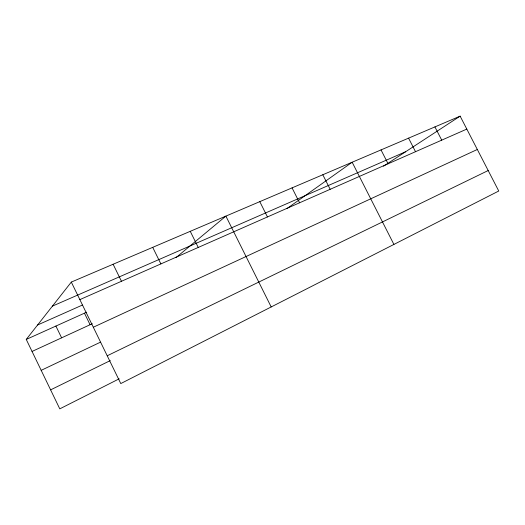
<?xml version="1.0" encoding="UTF-8"?>
<svg xmlns="http://www.w3.org/2000/svg" width="525" height="525" viewBox="0 0 525 525"><rect width="100%" height="100%" fill="white"/><g stroke="black" fill="none" stroke-linecap="round" stroke-linejoin="round"><path stroke-width="0.79" d="M119.175 378.82L59.784 408.857L26.25 339.432L71.308 282.089L460.13 116.143L498.75 191.021L120.776 383.578L71.308 282.089M175.967 257.65L225.894 216.11L271.189 306.948M286.801 208.694L352.157 162.225L393.908 244.433M383.526 166.182L460.13 116.143M50.61 389.865L110.296 360.59M107.225 355.779L488.184 170.533M41.18 370.342L100.419 342.202M93.312 327.233L477.323 149.474M32.051 351.442L92.315 323.708M26.25 339.432L86.691 312.172M37.59 324.995L82.386 305.064M79.853 299.618L466.81 129.091M52.428 306.114L405.667 151.718M434.923 126.906L441.728 140.149M408.575 138.147L415.511 151.699M381.019 149.907L388.093 163.78M322.809 174.746L330.173 189.308M292.058 187.878L299.565 202.794M259.79 201.646L267.455 216.943M190.247 231.328L198.247 247.446M152.709 247.347L160.88 263.911M113.118 264.246L121.472 281.275M84.459 313.182L90.09 324.732M55.906 326.058L61.615 337.831"/></g></svg>
